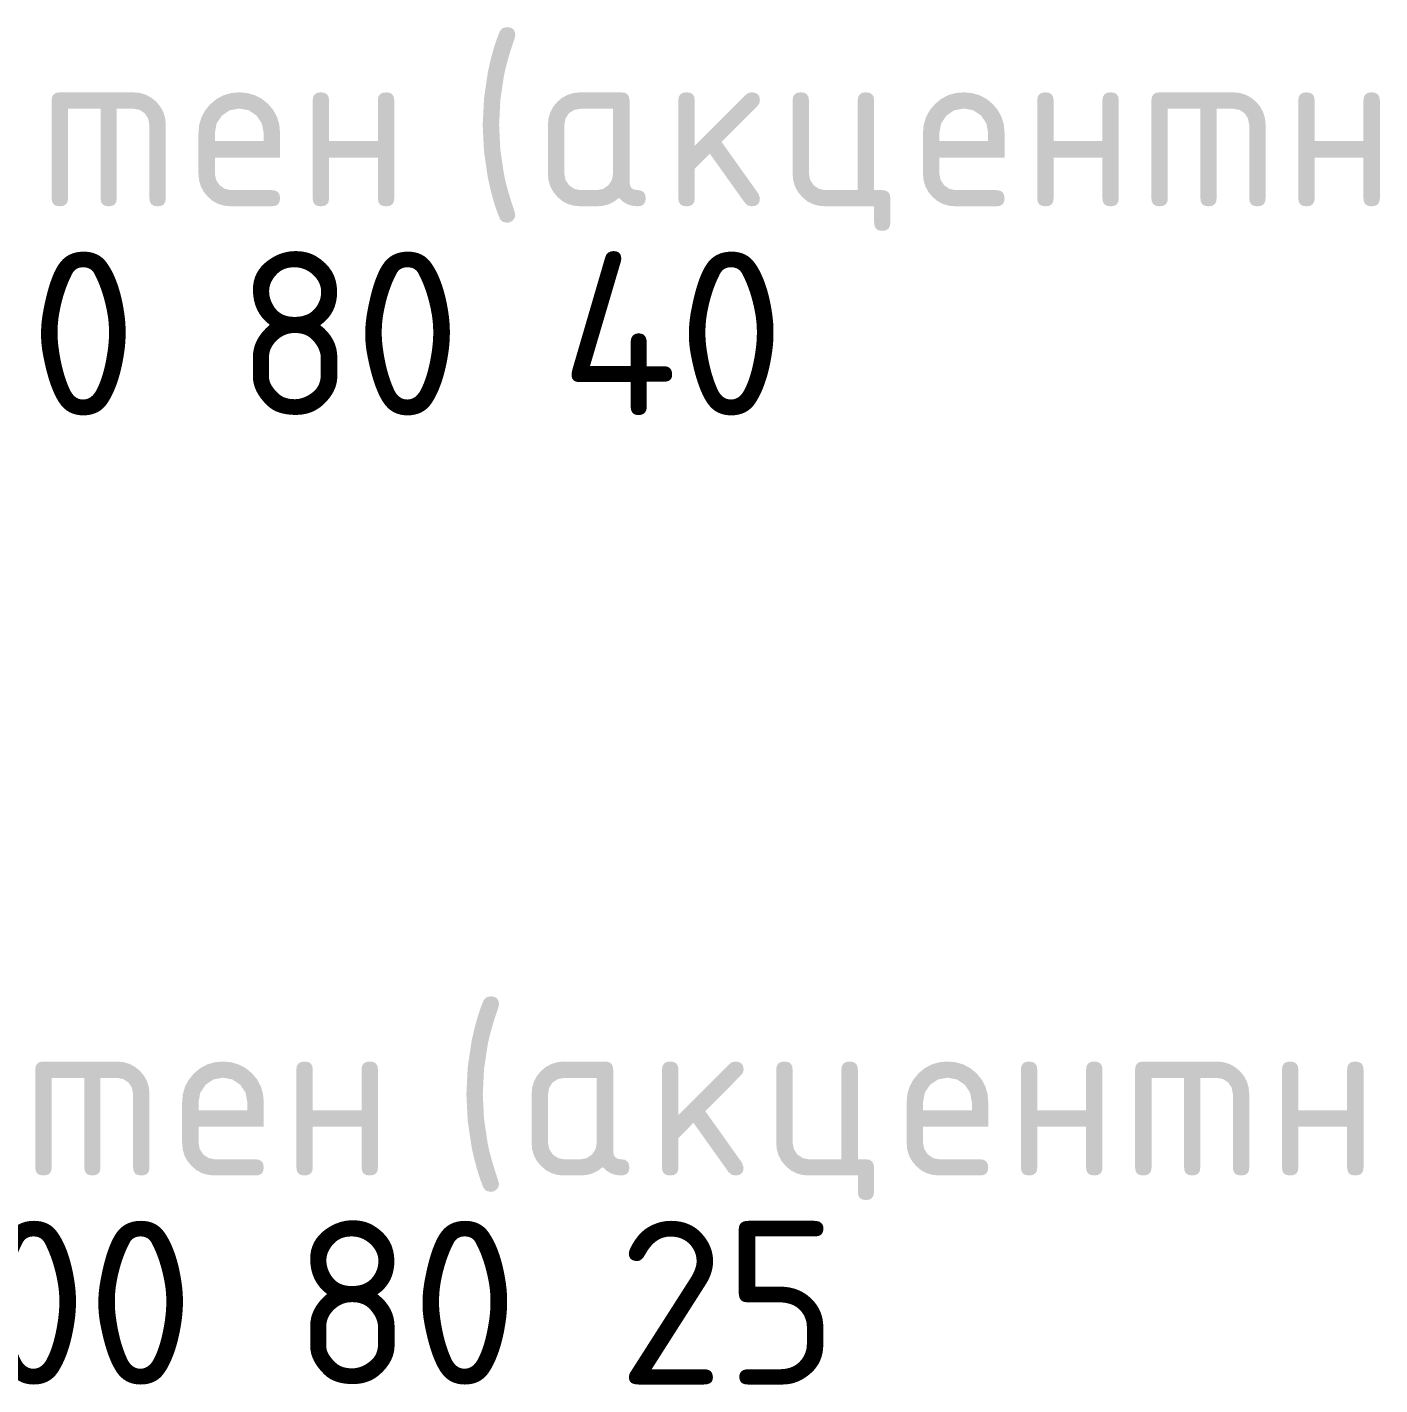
# Model space of a CAD drawing. Header units: millimetres. Extents: x 0 to 1189, y 0 to 841.
# Drawn here: x 1031.94 to 1057.07, y 566.24 to 591.46 of the extents above; entities that cross this region are included whole.
import ezdxf

# ---------------------------------------------------------------- set-up
doc = ezdxf.new("R2010")
doc.units = ezdxf.units.MM

msp = doc.modelspace()

# ---------------------------------------------------------------- hatches: boundary and pattern name
h = msp.add_hatch(color=7)
h.dxf.hatch_style = 2
h.paths.add_polyline_path([(1040.710597, 589.63942), (1040.732921, 589.182738), (1040.799894, 588.729364), (1040.831442, 588.583042), (1040.875341, 588.417445), (1040.931126, 588.232107), (1040.998331, 588.026564), (1041.01156, 587.971443), (1041.000743, 587.915425), (1040.964707, 587.865609), (1040.916545, 587.833225), (1040.858874, 587.823166), (1040.779017, 587.839495), (1040.727685, 587.890965), (1040.668214, 588.040861), (1040.610758, 588.217422), (1040.55568, 588.420235), (1040.50334, 588.648886), (1040.430786, 589.140846), (1040.405775, 589.63942), (1040.430786, 590.137788), (1040.50334, 590.629954), (1040.55568, 590.858458), (1040.610758, 591.06066), (1040.668214, 591.235886), (1040.727685, 591.383465), (1040.779017, 591.438311), (1040.858874, 591.455123), (1040.925519, 591.445615), (1040.973251, 591.417089), (1041.001966, 591.369547), (1041.01156, 591.302988), (1040.998331, 591.247866), (1040.931126, 591.044795), (1040.875341, 590.860637), (1040.831442, 590.695497), (1040.799894, 590.549476), (1040.732921, 590.096102)])
h = msp.add_hatch(color=7)
h.dxf.hatch_style = 2
h.paths.add_polyline_path([(1032.550472, 590.244654), (1033.913628, 590.244654), (1034.035102, 590.23357), (1034.146241, 590.200626), (1034.247871, 590.146288), (1034.34082, 590.071022), (1034.418636, 589.977384), (1034.474283, 589.874238), (1034.507709, 589.761583), (1034.518862, 589.63942), (1034.518862, 588.276265), (1034.509345, 588.210076), (1034.480759, 588.163886), (1034.433053, 588.136816), (1034.366175, 588.127988), (1034.299616, 588.136816), (1034.252074, 588.163886), (1034.223548, 588.210076), (1034.21404, 588.276265), (1034.21404, 589.63942), (1034.192267, 589.756691), (1034.129153, 589.854945), (1034.030899, 589.919713), (1033.913628, 589.939832), (1033.608806, 589.939832), (1033.608806, 588.276265), (1033.599289, 588.210076), (1033.570703, 588.163886), (1033.522997, 588.136816), (1033.456119, 588.127988), (1033.392023, 588.136816), (1033.3456, 588.163886), (1033.317368, 588.210076), (1033.307842, 588.276265), (1033.307842, 589.939832), (1032.702608, 589.939832), (1032.702608, 588.276265), (1032.693099, 588.210076), (1032.664574, 588.163886), (1032.617032, 588.136816), (1032.550472, 588.127988), (1032.483594, 588.136816), (1032.435888, 588.163886), (1032.407303, 588.210076), (1032.397786, 588.276265), (1032.397786, 590.096377), (1032.407303, 590.160706), (1032.435888, 590.207103), (1032.483594, 590.235206)])
h = msp.add_hatch(color=7)
h.paths.add_polyline_path([(1035.883299, 589.944242), (1035.708288, 589.911927), (1035.561389, 589.813053), (1035.462515, 589.666154), (1035.4302, 589.491143), (1035.4302, 589.338456), (1036.336398, 589.338456), (1036.336398, 589.491143), (1036.304083, 589.666154), (1036.205209, 589.813053), (1036.05831, 589.911927)])
h.paths.add_polyline_path([(1035.4302, 589.034186), (1035.4302, 588.733222), (1035.452524, 588.617605), (1035.519497, 588.517697), (1035.617269, 588.450724), (1035.731164, 588.4284), (1036.488533, 588.4284), (1036.555411, 588.418892), (1036.603117, 588.390366), (1036.631703, 588.342824), (1036.64122, 588.276265), (1036.631703, 588.210076), (1036.603117, 588.163886), (1036.555411, 588.136816), (1036.488533, 588.127988), (1035.731164, 588.127988), (1035.608751, 588.138452), (1035.496415, 588.170362), (1035.394517, 588.224493), (1035.303421, 588.301621), (1035.225604, 588.394638), (1035.169958, 588.496751), (1035.136531, 588.609199), (1035.125378, 588.733222), (1035.125378, 589.486733), (1035.138978, 589.639239), (1035.180017, 589.779498), (1035.248859, 589.90787), (1035.345864, 590.024719), (1035.462394, 590.121406), (1035.590604, 590.190084), (1035.730802, 590.231063), (1035.883299, 590.244654), (1036.035796, 590.231124), (1036.175994, 590.190566), (1036.304204, 590.123034), (1036.420734, 590.028578), (1036.517739, 589.912048), (1036.586581, 589.783838), (1036.62762, 589.64364), (1036.64122, 589.491143), (1036.64122, 589.034186)])
h = msp.add_hatch(color=7)
h.dxf.hatch_style = 2
h.paths.add_polyline_path([(1037.552142, 589.034186), (1037.552142, 588.276265), (1037.542633, 588.210076), (1037.514108, 588.163886), (1037.466566, 588.136816), (1037.400006, 588.127988), (1037.333129, 588.136816), (1037.285423, 588.163886), (1037.256837, 588.210076), (1037.24732, 588.276265), (1037.24732, 590.096377), (1037.256837, 590.160706), (1037.285423, 590.207103), (1037.333129, 590.235206), (1037.400006, 590.244654), (1037.466566, 590.235206), (1037.514108, 590.207103), (1037.542633, 590.160706), (1037.552142, 590.096377), (1037.552142, 589.338456), (1038.45834, 589.338456), (1038.45834, 590.096377), (1038.467848, 590.160706), (1038.496374, 590.207103), (1038.543916, 590.235206), (1038.610475, 590.244654), (1038.677353, 590.235206), (1038.725059, 590.207103), (1038.753645, 590.160706), (1038.763162, 590.096377), (1038.763162, 588.276265), (1038.753645, 588.210076), (1038.725059, 588.163886), (1038.677353, 588.136816), (1038.610475, 588.127988), (1038.543916, 588.136816), (1038.496374, 588.163886), (1038.467848, 588.210076), (1038.45834, 588.276265), (1038.45834, 589.034186)])
h = msp.add_hatch(color=7)
h.paths.add_polyline_path([(1042.828143, 589.939832), (1042.222909, 589.939832), (1042.105156, 589.918059), (1042.006833, 589.854945), (1041.943718, 589.756691), (1041.921945, 589.63942), (1041.921945, 588.733222), (1041.94427, 588.617605), (1042.011242, 588.517697), (1042.109014, 588.450724), (1042.222909, 588.4284), (1042.52718, 588.4284), (1042.642728, 588.450724), (1042.738846, 588.517697), (1042.805819, 588.615951), (1042.828143, 588.733222)])
h.paths.add_polyline_path([(1043.433378, 588.276265), (1043.42393, 588.210076), (1043.395826, 588.163886), (1043.349429, 588.136816), (1043.285101, 588.127988), (1043.182704, 588.137565), (1043.091004, 588.166573), (1043.009536, 588.215424), (1042.937835, 588.284533), (1042.848168, 588.215424), (1042.750077, 588.166573), (1042.643202, 588.137565), (1042.52718, 588.127988), (1042.222909, 588.127988), (1042.100496, 588.138452), (1041.98816, 588.170362), (1041.886263, 588.224493), (1041.795166, 588.301621), (1041.71735, 588.394638), (1041.661703, 588.496751), (1041.628277, 588.609199), (1041.617123, 588.733222), (1041.617123, 589.63942), (1041.628277, 589.761583), (1041.661703, 589.874238), (1041.71735, 589.977384), (1041.795166, 590.071022), (1041.886263, 590.146288), (1041.98816, 590.200626), (1042.100496, 590.23357), (1042.222909, 590.244654), (1042.980279, 590.244654), (1043.047157, 590.235206), (1043.094863, 590.207103), (1043.123448, 590.160706), (1043.132965, 590.096377), (1043.132965, 588.581087), (1043.142474, 588.514209), (1043.170999, 588.466503), (1043.218542, 588.437917), (1043.285101, 588.4284), (1043.349429, 588.418892), (1043.395826, 588.390366), (1043.42393, 588.342824)])
h = msp.add_hatch(color=7)
h.dxf.hatch_style = 2
h.paths.add_polyline_path([(1044.344595, 589.249711), (1045.297095, 590.202211), (1045.343604, 590.234595), (1045.402928, 590.244654), (1045.469806, 590.235206), (1045.517512, 590.207103), (1045.546098, 590.160706), (1045.555615, 590.096377), (1045.54335, 590.038707), (1045.508761, 589.990544), (1044.843996, 589.32192), (1045.525849, 588.36501), (1045.555615, 588.276265), (1045.546098, 588.210076), (1045.517512, 588.163886), (1045.469806, 588.136816), (1045.402928, 588.127988), (1045.33003, 588.143766), (1045.276149, 588.191377), (1044.624061, 589.105844), (1044.344595, 588.822519), (1044.344595, 588.276265), (1044.335086, 588.210076), (1044.306561, 588.163886), (1044.259019, 588.136816), (1044.192459, 588.127988), (1044.125581, 588.136816), (1044.077876, 588.163886), (1044.04929, 588.210076), (1044.039773, 588.276265), (1044.039773, 590.096377), (1044.04929, 590.160706), (1044.077876, 590.207103), (1044.125581, 590.235206), (1044.192459, 590.244654), (1044.259019, 590.235206), (1044.306561, 590.207103), (1044.335086, 590.160706), (1044.344595, 590.096377)])
h = msp.add_hatch(color=7)
h.dxf.hatch_style = 2
h.paths.add_polyline_path([(1047.829692, 588.4284), (1047.894021, 588.418952), (1047.940417, 588.390848), (1047.968521, 588.344452), (1047.977969, 588.280123), (1047.977969, 587.823166), (1047.968521, 587.756606), (1047.940417, 587.709064), (1047.894021, 587.680539), (1047.829692, 587.67103), (1047.763133, 587.680539), (1047.71559, 587.709064), (1047.687065, 587.756606), (1047.677557, 587.823166), (1047.677557, 588.127988), (1046.7675, 588.127988), (1046.645087, 588.138452), (1046.532751, 588.170362), (1046.430854, 588.224493), (1046.339757, 588.301621), (1046.261941, 588.395258), (1046.206294, 588.498404), (1046.172868, 588.611059), (1046.161715, 588.733222), (1046.161715, 590.096377), (1046.171232, 590.160706), (1046.199817, 590.207103), (1046.247523, 590.235206), (1046.314401, 590.244654), (1046.38096, 590.235206), (1046.428503, 590.207103), (1046.457028, 590.160706), (1046.466537, 590.096377), (1046.466537, 588.733222), (1046.488861, 588.617605), (1046.555834, 588.517697), (1046.653605, 588.450724), (1046.7675, 588.4284), (1047.372735, 588.4284), (1047.372735, 590.096377), (1047.382243, 590.160706), (1047.410768, 590.207103), (1047.458311, 590.235206), (1047.52487, 590.244654), (1047.591748, 590.235206), (1047.639454, 590.207103), (1047.66804, 590.160706), (1047.677557, 590.096377), (1047.677557, 588.4284)])
h = msp.add_hatch(color=7)
h.paths.add_polyline_path([(1049.342285, 589.944242), (1049.167274, 589.911927), (1049.020375, 589.813053), (1048.921501, 589.666154), (1048.889186, 589.491143), (1048.889186, 589.338456), (1049.795384, 589.338456), (1049.795384, 589.491143), (1049.763069, 589.666154), (1049.664195, 589.813053), (1049.517296, 589.911927)])
h.paths.add_polyline_path([(1048.889186, 589.034186), (1048.889186, 588.733222), (1048.91151, 588.617605), (1048.978483, 588.517697), (1049.076255, 588.450724), (1049.19015, 588.4284), (1049.947519, 588.4284), (1050.014397, 588.418892), (1050.062103, 588.390366), (1050.090689, 588.342824), (1050.100206, 588.276265), (1050.090689, 588.210076), (1050.062103, 588.163886), (1050.014397, 588.136816), (1049.947519, 588.127988), (1049.19015, 588.127988), (1049.067737, 588.138452), (1048.955401, 588.170362), (1048.853503, 588.224493), (1048.762407, 588.301621), (1048.68459, 588.394638), (1048.628944, 588.496751), (1048.595518, 588.609199), (1048.584364, 588.733222), (1048.584364, 589.486733), (1048.597964, 589.639239), (1048.639003, 589.779498), (1048.707845, 589.90787), (1048.80485, 590.024719), (1048.92138, 590.121406), (1049.04959, 590.190084), (1049.189788, 590.231063), (1049.342285, 590.244654), (1049.494782, 590.231124), (1049.63498, 590.190566), (1049.76319, 590.123034), (1049.87972, 590.028578), (1049.976725, 589.912048), (1050.045567, 589.783838), (1050.086607, 589.64364), (1050.100206, 589.491143), (1050.100206, 589.034186)])
h = msp.add_hatch(color=7)
h.dxf.hatch_style = 2
h.paths.add_polyline_path([(1051.011128, 589.034186), (1051.011128, 588.276265), (1051.001619, 588.210076), (1050.973094, 588.163886), (1050.925552, 588.136816), (1050.858992, 588.127988), (1050.792115, 588.136816), (1050.744409, 588.163886), (1050.715823, 588.210076), (1050.706306, 588.276265), (1050.706306, 590.096377), (1050.715823, 590.160706), (1050.744409, 590.207103), (1050.792115, 590.235206), (1050.858992, 590.244654), (1050.925552, 590.235206), (1050.973094, 590.207103), (1051.001619, 590.160706), (1051.011128, 590.096377), (1051.011128, 589.338456), (1051.917326, 589.338456), (1051.917326, 590.096377), (1051.926834, 590.160706), (1051.95536, 590.207103), (1052.002902, 590.235206), (1052.069461, 590.244654), (1052.136339, 590.235206), (1052.184045, 590.207103), (1052.212631, 590.160706), (1052.222148, 590.096377), (1052.222148, 588.276265), (1052.212631, 588.210076), (1052.184045, 588.163886), (1052.136339, 588.136816), (1052.069461, 588.127988), (1052.002902, 588.136816), (1051.95536, 588.163886), (1051.926834, 588.210076), (1051.917326, 588.276265), (1051.917326, 589.034186)])
h = msp.add_hatch(color=7)
h.dxf.hatch_style = 2
h.paths.add_polyline_path([(1052.980934, 590.244654), (1054.34409, 590.244654), (1054.465564, 590.23357), (1054.576703, 590.200626), (1054.678333, 590.146288), (1054.771282, 590.071022), (1054.849098, 589.977384), (1054.904745, 589.874238), (1054.938171, 589.761583), (1054.949324, 589.63942), (1054.949324, 588.276265), (1054.939807, 588.210076), (1054.911221, 588.163886), (1054.863515, 588.136816), (1054.796637, 588.127988), (1054.730078, 588.136816), (1054.682536, 588.163886), (1054.65401, 588.210076), (1054.644502, 588.276265), (1054.644502, 589.63942), (1054.622729, 589.756691), (1054.559615, 589.854945), (1054.461361, 589.919713), (1054.34409, 589.939832), (1054.039268, 589.939832), (1054.039268, 588.276265), (1054.029751, 588.210076), (1054.001165, 588.163886), (1053.953459, 588.136816), (1053.886581, 588.127988), (1053.822485, 588.136816), (1053.776062, 588.163886), (1053.74783, 588.210076), (1053.738304, 588.276265), (1053.738304, 589.939832), (1053.13307, 589.939832), (1053.13307, 588.276265), (1053.123561, 588.210076), (1053.095036, 588.163886), (1053.047494, 588.136816), (1052.980934, 588.127988), (1052.914056, 588.136816), (1052.86635, 588.163886), (1052.837765, 588.210076), (1052.828248, 588.276265), (1052.828248, 590.096377), (1052.837765, 590.160706), (1052.86635, 590.207103), (1052.914056, 590.235206)])
h = msp.add_hatch(color=7)
h.dxf.hatch_style = 2
h.paths.add_polyline_path([(1055.860662, 589.034186), (1055.860662, 588.276265), (1055.851154, 588.210076), (1055.822628, 588.163886), (1055.775086, 588.136816), (1055.708527, 588.127988), (1055.641649, 588.136816), (1055.593943, 588.163886), (1055.565357, 588.210076), (1055.55584, 588.276265), (1055.55584, 590.096377), (1055.565357, 590.160706), (1055.593943, 590.207103), (1055.641649, 590.235206), (1055.708527, 590.244654), (1055.775086, 590.235206), (1055.822628, 590.207103), (1055.851154, 590.160706), (1055.860662, 590.096377), (1055.860662, 589.338456), (1056.76686, 589.338456), (1056.76686, 590.096377), (1056.776368, 590.160706), (1056.804894, 590.207103), (1056.852436, 590.235206), (1056.918995, 590.244654), (1056.985873, 590.235206), (1057.033579, 590.207103), (1057.062165, 590.160706), (1057.071682, 590.096377), (1057.071682, 588.276265), (1057.062165, 588.210076), (1057.033579, 588.163886), (1056.985873, 588.136816), (1056.918995, 588.127988), (1056.852436, 588.136816), (1056.804894, 588.163886), (1056.776368, 588.210076), (1056.76686, 588.276265), (1056.76686, 589.034186)])
h = msp.add_hatch(color=7)
h.dxf.hatch_style = 2
h.paths.add_polyline_path([(1040.407595, 571.639248), (1040.42992, 571.182566), (1040.496892, 570.729191), (1040.528441, 570.58287), (1040.57234, 570.417272), (1040.628125, 570.231935), (1040.69533, 570.026392), (1040.708559, 569.97127), (1040.697741, 569.915253), (1040.661706, 569.865437), (1040.613543, 569.833053), (1040.555872, 569.822993), (1040.476015, 569.839323), (1040.424683, 569.890793), (1040.365212, 570.040689), (1040.307757, 570.21725), (1040.252678, 570.420063), (1040.200339, 570.648714), (1040.127785, 571.140674), (1040.102773, 571.639248), (1040.127785, 572.137615), (1040.200339, 572.629782), (1040.252678, 572.858286), (1040.307757, 573.060488), (1040.365212, 573.235714), (1040.424683, 573.383293), (1040.476015, 573.438139), (1040.555872, 573.454951), (1040.622518, 573.445442), (1040.67025, 573.416917), (1040.698964, 573.369375), (1040.708559, 573.302816), (1040.69533, 573.247694), (1040.628125, 573.044623), (1040.57234, 572.860465), (1040.528441, 572.695325), (1040.496892, 572.549304), (1040.42992, 572.09593)])
h = msp.add_hatch(color=7)
h.dxf.hatch_style = 2
h.paths.add_polyline_path([(1032.247433, 572.244482), (1033.610588, 572.244482), (1033.732062, 572.233398), (1033.843201, 572.200454), (1033.944832, 572.146116), (1034.03778, 572.070849), (1034.115596, 571.977212), (1034.171243, 571.874066), (1034.204669, 571.761411), (1034.215823, 571.639248), (1034.215823, 570.276092), (1034.206306, 570.209904), (1034.17772, 570.163713), (1034.130014, 570.136644), (1034.063136, 570.127816), (1033.996577, 570.136644), (1033.949035, 570.163713), (1033.920509, 570.209904), (1033.911001, 570.276092), (1033.911001, 571.639248), (1033.889228, 571.756519), (1033.826114, 571.854773), (1033.727859, 571.919541), (1033.610588, 571.93966), (1033.305766, 571.93966), (1033.305766, 570.276092), (1033.296249, 570.209904), (1033.267664, 570.163713), (1033.219958, 570.136644), (1033.15308, 570.127816), (1033.088984, 570.136644), (1033.042561, 570.163713), (1033.014328, 570.209904), (1033.004803, 570.276092), (1033.004803, 571.93966), (1032.399568, 571.93966), (1032.399568, 570.276092), (1032.39006, 570.209904), (1032.361535, 570.163713), (1032.313992, 570.136644), (1032.247433, 570.127816), (1032.180555, 570.136644), (1032.132849, 570.163713), (1032.104263, 570.209904), (1032.094746, 570.276092), (1032.094746, 572.096205), (1032.104263, 572.160534), (1032.132849, 572.206931), (1032.180555, 572.235034)])
h = msp.add_hatch(color=7)
h.paths.add_polyline_path([(1035.580222, 571.94407), (1035.405211, 571.911755), (1035.258312, 571.812881), (1035.159438, 571.665982), (1035.127123, 571.490971), (1035.127123, 571.338284), (1036.033321, 571.338284), (1036.033321, 571.490971), (1036.001006, 571.665982), (1035.902132, 571.812881), (1035.755233, 571.911755)])
h.paths.add_polyline_path([(1035.127123, 571.034013), (1035.127123, 570.73305), (1035.149447, 570.617433), (1035.21642, 570.517525), (1035.314192, 570.450552), (1035.428086, 570.428228), (1036.185456, 570.428228), (1036.252334, 570.418719), (1036.30004, 570.390194), (1036.328626, 570.342652), (1036.338143, 570.276092), (1036.328626, 570.209904), (1036.30004, 570.163713), (1036.252334, 570.136644), (1036.185456, 570.127816), (1035.428086, 570.127816), (1035.305674, 570.13828), (1035.193338, 570.17019), (1035.09144, 570.224321), (1035.000343, 570.301448), (1034.922527, 570.394466), (1034.86688, 570.496579), (1034.833454, 570.609026), (1034.822301, 570.73305), (1034.822301, 571.486561), (1034.8359, 571.639067), (1034.87694, 571.779325), (1034.945782, 571.907698), (1035.042787, 572.024547), (1035.159317, 572.121234), (1035.287527, 572.189912), (1035.427725, 572.230891), (1035.580222, 572.244482), (1035.732719, 572.230952), (1035.872917, 572.190394), (1036.001126, 572.122862), (1036.117657, 572.028406), (1036.214662, 571.911875), (1036.283504, 571.783666), (1036.324543, 571.643468), (1036.338143, 571.490971), (1036.338143, 571.034013)])
h = msp.add_hatch(color=7)
h.dxf.hatch_style = 2
h.paths.add_polyline_path([(1037.249027, 571.034013), (1037.249027, 570.276092), (1037.239518, 570.209904), (1037.210993, 570.163713), (1037.163451, 570.136644), (1037.096892, 570.127816), (1037.030014, 570.136644), (1036.982308, 570.163713), (1036.953722, 570.209904), (1036.944205, 570.276092), (1036.944205, 572.096205), (1036.953722, 572.160534), (1036.982308, 572.206931), (1037.030014, 572.235034), (1037.096892, 572.244482), (1037.163451, 572.235034), (1037.210993, 572.206931), (1037.239518, 572.160534), (1037.249027, 572.096205), (1037.249027, 571.338284), (1038.155225, 571.338284), (1038.155225, 572.096205), (1038.164733, 572.160534), (1038.193259, 572.206931), (1038.240801, 572.235034), (1038.30736, 572.244482), (1038.374238, 572.235034), (1038.421944, 572.206931), (1038.45053, 572.160534), (1038.460047, 572.096205), (1038.460047, 570.276092), (1038.45053, 570.209904), (1038.421944, 570.163713), (1038.374238, 570.136644), (1038.30736, 570.127816), (1038.240801, 570.136644), (1038.193259, 570.163713), (1038.164733, 570.209904), (1038.155225, 570.276092), (1038.155225, 571.034013)])
h = msp.add_hatch(color=7)
h.paths.add_polyline_path([(1042.525104, 571.93966), (1041.91987, 571.93966), (1041.802116, 571.917887), (1041.703793, 571.854773), (1041.640679, 571.756519), (1041.618906, 571.639248), (1041.618906, 570.73305), (1041.64123, 570.617433), (1041.708203, 570.517525), (1041.805975, 570.450552), (1041.91987, 570.428228), (1042.22414, 570.428228), (1042.339689, 570.450552), (1042.435807, 570.517525), (1042.50278, 570.615779), (1042.525104, 570.73305)])
h.paths.add_polyline_path([(1043.130338, 570.276092), (1043.12089, 570.209904), (1043.092787, 570.163713), (1043.04639, 570.136644), (1042.982061, 570.127816), (1042.879665, 570.137393), (1042.787965, 570.166401), (1042.706497, 570.215252), (1042.634796, 570.284361), (1042.545129, 570.215252), (1042.447038, 570.166401), (1042.340163, 570.137393), (1042.22414, 570.127816), (1041.91987, 570.127816), (1041.797457, 570.13828), (1041.685121, 570.17019), (1041.583224, 570.224321), (1041.492127, 570.301448), (1041.41431, 570.394466), (1041.358664, 570.496579), (1041.325238, 570.609026), (1041.314084, 570.73305), (1041.314084, 571.639248), (1041.325238, 571.761411), (1041.358664, 571.874066), (1041.41431, 571.977212), (1041.492127, 572.070849), (1041.583224, 572.146116), (1041.685121, 572.200454), (1041.797457, 572.233398), (1041.91987, 572.244482), (1042.677239, 572.244482), (1042.744117, 572.235034), (1042.791823, 572.206931), (1042.820409, 572.160534), (1042.829926, 572.096205), (1042.829926, 570.580914), (1042.839435, 570.514037), (1042.86796, 570.466331), (1042.915502, 570.437745), (1042.982061, 570.428228), (1043.04639, 570.418719), (1043.092787, 570.390194), (1043.12089, 570.342652)])
h = msp.add_hatch(color=7)
h.dxf.hatch_style = 2
h.paths.add_polyline_path([(1044.041518, 571.249539), (1044.994018, 572.202039), (1045.040526, 572.234423), (1045.099851, 572.244482), (1045.166729, 572.235034), (1045.214435, 572.206931), (1045.243021, 572.160534), (1045.252538, 572.096205), (1045.240273, 572.038534), (1045.205684, 571.990372), (1044.540919, 571.321748), (1045.222772, 570.364838), (1045.252538, 570.276092), (1045.243021, 570.209904), (1045.214435, 570.163713), (1045.166729, 570.136644), (1045.099851, 570.127816), (1045.026953, 570.143594), (1044.973072, 570.191205), (1044.320984, 571.105671), (1044.041518, 570.822347), (1044.041518, 570.276092), (1044.032009, 570.209904), (1044.003484, 570.163713), (1043.955942, 570.136644), (1043.889382, 570.127816), (1043.822504, 570.136644), (1043.774798, 570.163713), (1043.746213, 570.209904), (1043.736696, 570.276092), (1043.736696, 572.096205), (1043.746213, 572.160534), (1043.774798, 572.206931), (1043.822504, 572.235034), (1043.889382, 572.244482), (1043.955942, 572.235034), (1044.003484, 572.206931), (1044.032009, 572.160534), (1044.041518, 572.096205)])
h = msp.add_hatch(color=7)
h.dxf.hatch_style = 2
h.paths.add_polyline_path([(1047.526577, 570.428228), (1047.590906, 570.41878), (1047.637302, 570.390676), (1047.665406, 570.34428), (1047.674854, 570.279951), (1047.674854, 569.822993), (1047.665406, 569.756434), (1047.637302, 569.708892), (1047.590906, 569.680367), (1047.526577, 569.670858), (1047.460018, 569.680367), (1047.412476, 569.708892), (1047.38395, 569.756434), (1047.374442, 569.822993), (1047.374442, 570.127816), (1046.464385, 570.127816), (1046.341972, 570.13828), (1046.229636, 570.17019), (1046.127739, 570.224321), (1046.036642, 570.301448), (1045.958826, 570.395086), (1045.903179, 570.498232), (1045.869753, 570.610887), (1045.8586, 570.73305), (1045.8586, 572.096205), (1045.868117, 572.160534), (1045.896702, 572.206931), (1045.944408, 572.235034), (1046.011286, 572.244482), (1046.077846, 572.235034), (1046.125388, 572.206931), (1046.153913, 572.160534), (1046.163422, 572.096205), (1046.163422, 570.73305), (1046.185746, 570.617433), (1046.252719, 570.517525), (1046.35049, 570.450552), (1046.464385, 570.428228), (1047.06962, 570.428228), (1047.06962, 572.096205), (1047.079128, 572.160534), (1047.107653, 572.206931), (1047.155196, 572.235034), (1047.221755, 572.244482), (1047.288633, 572.235034), (1047.336339, 572.206931), (1047.364925, 572.160534), (1047.374442, 572.096205), (1047.374442, 570.428228)])
h = msp.add_hatch(color=7)
h.paths.add_polyline_path([(1049.039132, 571.94407), (1048.864121, 571.911755), (1048.717223, 571.812881), (1048.618348, 571.665982), (1048.586033, 571.490971), (1048.586033, 571.338284), (1049.492231, 571.338284), (1049.492231, 571.490971), (1049.459916, 571.665982), (1049.361042, 571.812881), (1049.214143, 571.911755)])
h.paths.add_polyline_path([(1048.586033, 571.034013), (1048.586033, 570.73305), (1048.608358, 570.617433), (1048.67533, 570.517525), (1048.773102, 570.450552), (1048.886997, 570.428228), (1049.644367, 570.428228), (1049.711245, 570.418719), (1049.75895, 570.390194), (1049.787536, 570.342652), (1049.797053, 570.276092), (1049.787536, 570.209904), (1049.75895, 570.163713), (1049.711245, 570.136644), (1049.644367, 570.127816), (1048.886997, 570.127816), (1048.764584, 570.13828), (1048.652248, 570.17019), (1048.550351, 570.224321), (1048.459254, 570.301448), (1048.381438, 570.394466), (1048.325791, 570.496579), (1048.292365, 570.609026), (1048.281211, 570.73305), (1048.281211, 571.486561), (1048.294811, 571.639067), (1048.33585, 571.779325), (1048.404692, 571.907698), (1048.501697, 572.024547), (1048.618228, 572.121234), (1048.746437, 572.189912), (1048.886635, 572.230891), (1049.039132, 572.244482), (1049.191629, 572.230952), (1049.331828, 572.190394), (1049.460037, 572.122862), (1049.576567, 572.028406), (1049.673572, 571.911875), (1049.742414, 571.783666), (1049.783454, 571.643468), (1049.797053, 571.490971), (1049.797053, 571.034013)])
h = msp.add_hatch(color=7)
h.dxf.hatch_style = 2
h.paths.add_polyline_path([(1050.707937, 571.034013), (1050.707937, 570.276092), (1050.698429, 570.209904), (1050.669903, 570.163713), (1050.622361, 570.136644), (1050.555802, 570.127816), (1050.488924, 570.136644), (1050.441218, 570.163713), (1050.412632, 570.209904), (1050.403115, 570.276092), (1050.403115, 572.096205), (1050.412632, 572.160534), (1050.441218, 572.206931), (1050.488924, 572.235034), (1050.555802, 572.244482), (1050.622361, 572.235034), (1050.669903, 572.206931), (1050.698429, 572.160534), (1050.707937, 572.096205), (1050.707937, 571.338284), (1051.614135, 571.338284), (1051.614135, 572.096205), (1051.623644, 572.160534), (1051.652169, 572.206931), (1051.699711, 572.235034), (1051.766271, 572.244482), (1051.833149, 572.235034), (1051.880855, 572.206931), (1051.90944, 572.160534), (1051.918957, 572.096205), (1051.918957, 570.276092), (1051.90944, 570.209904), (1051.880855, 570.163713), (1051.833149, 570.136644), (1051.766271, 570.127816), (1051.699711, 570.136644), (1051.652169, 570.163713), (1051.623644, 570.209904), (1051.614135, 570.276092), (1051.614135, 571.034013)])
h = msp.add_hatch(color=7)
h.dxf.hatch_style = 2
h.paths.add_polyline_path([(1052.677706, 572.244482), (1054.040861, 572.244482), (1054.162335, 572.233398), (1054.273474, 572.200454), (1054.375104, 572.146116), (1054.468053, 572.070849), (1054.545869, 571.977212), (1054.601516, 571.874066), (1054.634942, 571.761411), (1054.646096, 571.639248), (1054.646096, 570.276092), (1054.636579, 570.209904), (1054.607993, 570.163713), (1054.560287, 570.136644), (1054.493409, 570.127816), (1054.42685, 570.136644), (1054.379307, 570.163713), (1054.350782, 570.209904), (1054.341274, 570.276092), (1054.341274, 571.639248), (1054.319501, 571.756519), (1054.256386, 571.854773), (1054.158132, 571.919541), (1054.040861, 571.93966), (1053.736039, 571.93966), (1053.736039, 570.276092), (1053.726522, 570.209904), (1053.697936, 570.163713), (1053.650231, 570.136644), (1053.583353, 570.127816), (1053.519257, 570.136644), (1053.472834, 570.163713), (1053.444601, 570.209904), (1053.435076, 570.276092), (1053.435076, 571.93966), (1052.829841, 571.93966), (1052.829841, 570.276092), (1052.820333, 570.209904), (1052.791807, 570.163713), (1052.744265, 570.136644), (1052.677706, 570.127816), (1052.610828, 570.136644), (1052.563122, 570.163713), (1052.534536, 570.209904), (1052.525019, 570.276092), (1052.525019, 572.096205), (1052.534536, 572.160534), (1052.563122, 572.206931), (1052.610828, 572.235034)])
h = msp.add_hatch(color=7)
h.dxf.hatch_style = 2
h.paths.add_polyline_path([(1055.557396, 571.034013), (1055.557396, 570.276092), (1055.547887, 570.209904), (1055.519362, 570.163713), (1055.47182, 570.136644), (1055.40526, 570.127816), (1055.338382, 570.136644), (1055.290677, 570.163713), (1055.262091, 570.209904), (1055.252574, 570.276092), (1055.252574, 572.096205), (1055.262091, 572.160534), (1055.290677, 572.206931), (1055.338382, 572.235034), (1055.40526, 572.244482), (1055.47182, 572.235034), (1055.519362, 572.206931), (1055.547887, 572.160534), (1055.557396, 572.096205), (1055.557396, 571.338284), (1056.463594, 571.338284), (1056.463594, 572.096205), (1056.473102, 572.160534), (1056.501628, 572.206931), (1056.54917, 572.235034), (1056.615729, 572.244482), (1056.682607, 572.235034), (1056.730313, 572.206931), (1056.758899, 572.160534), (1056.768416, 572.096205), (1056.768416, 570.276092), (1056.758899, 570.209904), (1056.730313, 570.163713), (1056.682607, 570.136644), (1056.615729, 570.127816), (1056.54917, 570.136644), (1056.501628, 570.163713), (1056.473102, 570.209904), (1056.463594, 570.276092), (1056.463594, 571.034013)])

# ---------------------------------------------------------------- texts
at = {"color": 7, "char_height": 3.040288, "attachment_point": 1}
for s, insert in [('{\\fGOSTCommon|b0|i0|c0;RAL 110 80 40}', (1020.152374, 587.285591)), ('{\\fGOSTCommon|b0|i0|c0;RAL 200 80 25}', (1020.152374, 569.285777))]:
    msp.add_mtext(s, dxfattribs=dict(at, insert=insert))

doc.saveas('drawing.dxf')
